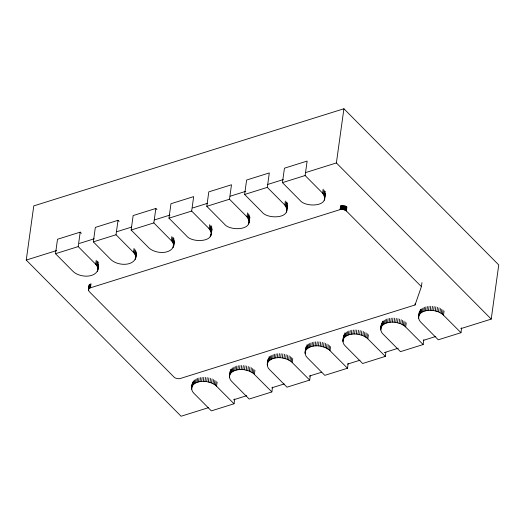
<?xml version="1.0" encoding="UTF-8"?>
<svg xmlns="http://www.w3.org/2000/svg" width="525" height="525" viewBox="0 0 525 525"><rect width="100%" height="100%" fill="white"/><g stroke="black" fill="none" stroke-linecap="round" stroke-linejoin="round"><path stroke-width="0.79" d="M208.432 407.676L181.092 416.24L26.25 260.072L33.771 205.892L343.908 108.76L498.75 264.928L491.229 319.108L460.766 328.65M98.444 264.298C100.38 278.683 80.364 278.624 72.988 271.34L55.506 253.706L57.514 239.256L80.207 232.148L81.336 233.29M97.886 268.308L97.191 266.221L95.681 264.233L78.199 246.599L80.207 232.148M136.264 252.453C138.2 266.838 118.184 266.779 110.808 259.494L93.332 241.861L95.333 227.41L118.027 220.303L119.155 221.445M421.962 282.634L421.404 286.643L415.045 304.979L180.357 378.479L178.369 378.742L175.626 378.158L174.077 377.14L89.165 291.506L88.417 289.8L89.086 284.983M88.443 290.233L89.263 284.963M88.581 290.666L89.027 287.457M88.417 289.8L89.558 284.603M89.007 288.612L89.959 284.281M89.401 288.291L89.887 288.022L90.444 284.005M89.887 288.022L90.451 287.805L91.009 283.789M95.681 264.233L96.239 260.216M96.534 265.204L97.086 261.194M97.191 266.221L97.86 261.404M97.643 267.264L98.313 262.447M97.342 271.34L97.676 268.931M97.735 270.368L98.477 265.335M135.713 256.463L135.01 254.376L133.507 252.387L116.025 234.754L118.027 220.303M174.234 240.844C175.744 255.111 155.918 254.815 148.634 247.649L131.152 230.016L133.153 215.565L155.846 208.458L156.975 209.6M133.507 252.387L134.059 248.371M134.354 253.358L134.912 249.349M135.01 254.376L135.568 250.359M135.463 255.419L136.021 251.403M135.161 259.494L135.384 257.893M135.555 258.523L136.297 253.49M173.565 245.661L173.289 243.567L172.174 241.513L153.845 222.908L155.846 208.458M168.971 218.17L170.979 203.72L193.673 196.613L191.664 211.063L209.147 228.697C218.407 242.156 192.137 243.548 186.454 235.804L168.971 218.17L191.664 211.063M171.327 240.542L171.885 236.526M172.174 241.513L172.732 237.503M172.83 242.53L173.499 237.713M173.289 243.567L173.959 238.757M172.988 247.649L173.322 245.241M173.532 244.617L174.09 240.607M173.381 246.678L173.939 242.662M206.798 206.325L208.799 191.874L231.492 184.767L229.491 199.218L246.973 216.851C256.226 230.311 229.957 231.702 224.28 223.958L206.798 206.325L229.491 199.218M209.147 228.697L209.705 224.68M210 229.668L210.558 225.658M210.656 230.685L211.326 225.868M210.21 236.723L210.433 235.115M211.109 231.722L211.778 226.912M210.807 235.804L211.03 234.202M211.352 232.772L211.91 228.762M211.201 234.832L212.054 228.998M234.708 398.954L234.038 403.771L211.345 410.878L193.863 393.245C191.212 390.948 191.323 387.22 192.183 384.11M191.632 388.126L192.367 383.099M191.658 389.163L192.216 385.153M191.809 387.109L192.76 382.121M192.209 386.137L192.806 385.219L193.364 381.202M192.806 385.219L193.6 384.366L194.158 380.356M193.6 384.366L194.578 383.604L195.136 379.588M194.578 383.604L195.727 382.935L196.284 378.925M195.727 382.935L197.019 382.377L197.577 378.361M197.019 382.377L198.45 381.931L199.001 377.915M198.45 381.931L199.979 381.603L200.537 377.593M199.979 381.603L201.593 381.406L202.151 377.396M201.593 381.406L203.267 381.34L203.818 377.331M203.267 381.34L204.967 381.406L205.524 377.396M234.038 403.771L215.532 385.219L211.549 382.935L206.673 381.603L207.231 377.593M208.353 381.931L208.911 377.915M209.987 382.377L210.545 378.361M211.549 382.935L212.1 378.925M213.006 383.604L213.563 379.595M214.338 384.372L214.896 380.356M215.532 385.219L216.09 381.209M216.556 386.137L217.114 382.128M244.617 194.48L246.619 180.029L269.312 172.922L267.31 187.373L284.793 205.006C294.046 218.466 267.783 219.857 262.1 212.113L244.617 194.48L267.31 187.373M246.973 216.851L247.524 212.835M247.82 217.823L248.377 213.813M248.476 218.84L249.034 214.823M248.929 219.877L249.487 215.867M248.627 223.958L248.85 222.351M249.178 220.927L249.736 216.917M249.021 222.987L249.578 218.971M249.204 221.97L249.874 217.153M272.534 387.109L271.865 391.926L249.172 399.033L231.689 381.399C228.677 378.833 229.353 374.64 230.193 371.254M229.484 377.317L230.035 373.308M229.451 376.281L230.698 369.475M230.029 374.292L230.626 373.373L231.184 369.357M230.626 373.373L231.427 372.52L231.978 368.511M231.427 372.52L232.404 371.759L232.962 367.743M232.404 371.759L233.546 371.09L234.104 367.08M233.546 371.09L234.846 370.525L235.403 366.516M234.846 370.525L236.27 370.079L236.827 366.069M236.27 370.079L237.799 369.758L238.357 365.748M237.799 369.758L239.413 369.561L239.971 365.551M239.413 369.561L241.087 369.495L241.644 365.485M241.087 369.495L242.786 369.561L243.344 365.551M271.865 391.926L253.352 373.373L249.368 371.09L244.493 369.758L245.05 365.748M246.179 370.086L246.73 366.069M247.807 370.532L248.364 366.516M249.368 371.09L249.926 367.08M250.825 371.759L251.383 367.749M252.164 372.527L252.715 368.511M253.352 373.373L253.91 369.364M254.382 374.292L254.94 370.283M282.437 182.634L284.445 168.184L307.138 161.077L305.13 175.527L322.613 193.161C331.872 206.62 305.603 208.012 299.919 200.268L282.437 182.634L305.13 175.527M284.793 205.006L285.351 200.99M285.639 205.977L286.197 201.968M286.302 206.994L286.965 202.177M286.755 208.031L287.424 203.221M286.453 212.113L286.676 210.505M286.998 209.081L287.556 205.072M286.847 211.135L287.7 205.308M310.354 375.263L309.684 380.08L286.991 387.188L269.509 369.554C266.851 367.257 266.969 363.53 267.829 360.419M267.271 364.435L268.012 359.408M267.304 365.472L267.862 361.462M267.455 363.418L268.406 358.431M267.848 362.447L268.452 361.528L269.122 356.711M268.452 361.528L269.246 360.675L269.804 356.665M269.246 360.675L270.224 359.914L270.782 355.898M270.224 359.914L271.373 359.244L271.93 355.235M271.373 359.244L272.665 358.68L273.223 354.67M272.665 358.68L274.089 358.234L274.647 354.224M274.089 358.234L275.625 357.912L276.176 353.902M275.625 357.912L277.239 357.715L277.791 353.706M277.239 357.715L278.906 357.65L279.464 353.64M278.906 357.65L280.613 357.715L281.164 353.706M309.684 380.08L291.172 361.528L287.188 359.244L282.319 357.912L282.87 353.902M283.999 358.24L284.557 354.224M285.633 358.687L286.191 354.67M287.188 359.244L287.746 355.235M288.645 359.914L289.203 355.904M289.984 360.682L290.542 356.665M291.172 361.528L291.729 357.518M292.202 362.447L292.76 358.437M322.613 193.161L323.17 189.144M323.466 194.132L324.023 190.122M324.122 195.149L324.68 191.133M324.575 196.186L325.244 191.376M324.273 200.268L324.496 198.66M324.817 197.236L325.375 193.226M324.667 199.29L325.408 194.263M348.173 363.418L347.504 368.235L324.811 375.342L307.328 357.709C304.323 355.143 304.999 350.949 305.832 347.563M305.123 353.627L305.681 349.617M305.097 352.59L306.226 346.585M305.675 350.602L306.272 349.683L306.941 344.866M306.272 349.683L307.066 348.83L307.624 344.82M307.066 348.83L308.044 348.068L308.602 344.052M308.044 348.068L309.192 347.399L309.75 343.383M309.192 347.399L310.485 346.835L311.043 342.825M491.229 319.108L336.387 162.94L343.908 108.76M310.485 346.835L311.916 346.388L312.467 342.379M311.916 346.388L313.445 346.067L314.002 342.057M313.445 346.067L315.059 345.87L315.617 341.86M315.059 345.87L316.733 345.804L317.284 341.795M316.733 345.804L318.432 345.87L318.99 341.86M347.504 368.235L328.998 349.683L325.014 347.399L320.138 346.067L320.696 342.057M90.451 287.805L340.075 209.619L340.633 205.61M340.075 209.619L340.699 209.468L341.257 205.452M321.818 346.395L322.376 342.379M340.699 209.468L341.368 209.377L341.919 205.367M341.368 209.377L342.064 209.357L342.622 205.347M323.452 346.841L324.01 342.825M342.064 209.357L342.773 209.409L343.33 205.393M421.404 286.643L346.356 210.958L343.481 209.521L344.039 205.511M325.014 347.399L325.566 343.389M344.164 209.705L344.722 205.688M344.807 209.941L345.365 205.931M345.398 210.236L345.955 206.22M326.471 348.068L327.029 344.059M345.916 210.577L346.474 206.561M346.356 210.958L346.913 206.942M327.803 348.836L328.361 344.82M328.998 349.683L329.556 345.667M330.022 350.602L330.579 346.592M385.888 352.373L385.33 356.39L362.637 363.497L345.155 345.863C342.142 343.298 342.818 339.104 343.658 335.718M342.95 341.782L343.508 337.772M342.917 340.745L344.052 334.74M343.494 338.756L344.092 337.837L344.761 333.021M344.092 337.837L344.892 336.984L345.443 332.975M344.892 336.984L345.87 336.223L346.428 332.207M345.87 336.223L347.012 335.554L347.57 331.537M347.012 335.554L348.311 334.989L348.869 330.98M348.311 334.989L349.735 334.543L350.293 330.533M349.735 334.543L351.264 334.222L351.822 330.212M351.264 334.222L352.879 334.025L353.437 330.015M352.879 334.025L354.552 333.959L355.11 329.949M354.552 333.959L356.252 334.025L356.81 330.015M385.33 356.39L366.817 337.837L362.834 335.554L357.958 334.222L358.516 330.212M359.645 334.55L360.202 330.533M361.279 334.996L361.83 330.98M362.834 335.554L363.392 331.544M364.291 336.223L364.849 332.213M365.63 336.991L366.181 332.975M366.817 337.837L367.375 333.821M367.848 338.756L368.406 334.747M423.819 339.727L423.15 344.544L400.457 351.652L382.974 334.018C380.317 331.721 380.435 327.994 381.294 324.883M380.737 328.899L381.478 323.873M380.769 329.936L381.327 325.927M380.92 327.882L381.872 322.895M381.314 326.904L381.918 325.992L382.587 321.175M381.918 325.992L382.712 325.139L383.27 321.129M382.712 325.139L383.69 324.378L384.248 320.362M383.69 324.378L384.838 323.708L385.396 319.692M384.838 323.708L386.131 323.144L386.689 319.134M386.131 323.144L387.555 322.698L388.113 318.688M387.555 322.698L389.091 322.376L389.648 318.367M389.091 322.376L390.705 322.179L391.256 318.17M390.705 322.179L392.372 322.114L392.93 318.104M392.372 322.114L394.078 322.179L394.629 318.17M423.15 344.544L404.637 325.992L400.654 323.708L395.784 322.376L396.336 318.367M397.464 322.704L398.022 318.688M399.098 323.151L399.656 319.134M400.654 323.708L401.212 319.699M402.111 324.378L402.668 320.368M403.449 325.146L404.007 321.129M404.637 325.992L405.195 321.976M405.667 326.911L406.225 322.895M415.045 304.979L415.268 303.371M461.639 327.882L460.97 332.699L438.277 339.806L420.801 322.173C417.788 319.607 418.464 315.413 419.298 312.027M418.589 318.091L419.147 314.081M418.563 317.054L419.698 311.049M419.14 315.059L419.738 314.14L420.407 309.33M419.738 314.14L420.532 313.294L421.089 309.284M420.532 313.294L421.509 312.533L422.067 308.516M421.509 312.533L422.658 311.863L423.216 307.847M422.658 311.863L423.957 311.299L424.508 307.289M423.957 311.299L425.381 310.853L425.939 306.843M425.381 310.853L426.91 310.531L427.468 306.515M426.91 310.531L428.525 310.334L429.083 306.324M428.525 310.334L430.198 310.268L430.756 306.259M430.198 310.268L431.898 310.334L432.456 306.324M460.97 332.699L442.463 314.147L438.48 311.863L433.604 310.531L434.162 306.521M435.284 310.859L435.842 306.843M436.918 311.305L437.476 307.289M438.48 311.863L439.038 307.853M439.937 312.533L440.495 308.523M441.269 313.3L441.827 309.284M442.463 314.147L443.021 310.131M443.494 315.066L444.045 311.049M26.25 260.072L56.72 250.53M79.373 243.436L94.218 238.79M116.872 231.696L131.716 227.043M154.37 219.949L169.995 215.053M192.649 207.959L207.493 203.313M230.147 196.219L245.772 191.323M267.645 184.472L283.27 179.576M305.924 172.482L336.387 162.94M55.506 253.706L78.199 246.599M93.332 241.861L116.025 234.754M131.152 230.016L153.845 222.908M233.435 399.847L246.711 395.686M271.714 387.857L284.209 383.939M309.212 376.11L321.707 372.199M347.491 364.127L359.986 360.209M384.208 352.623L398.265 348.219M423.268 340.39L435.763 336.479M431.898 310.334L433.604 310.531M394.078 322.179L395.784 322.376M356.252 334.025L357.958 334.222M318.432 345.87L320.138 346.067M280.613 357.715L282.319 357.912M242.786 369.561L244.493 369.758M204.967 381.406L206.673 381.603M342.773 209.409L343.481 209.521"/></g></svg>
